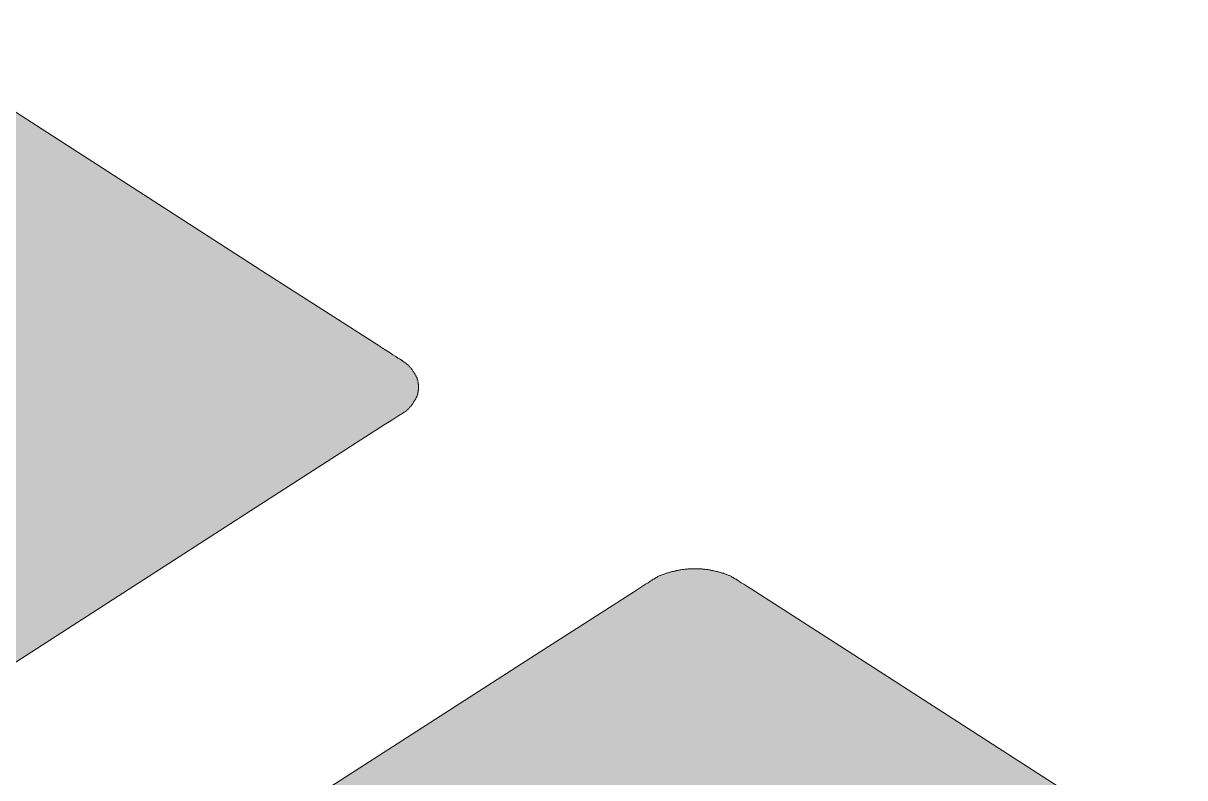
# Model space of a CAD drawing. Units: millimetres at full size, sheet at 1:100. Extents: x -138278 to 134990, y -16593 to 30671.
# Drawn here: x 61627 to 62190, y 23106 to 23472 of the extents above; entities that cross this region are included whole.
import ezdxf

# ---------------------------------------------------------------- set-up
doc = ezdxf.new("R2010")
doc.units = ezdxf.units.MM
doc.header["$LTSCALE"] = 100
doc.layers.add('F-0_枠', color=134, linetype='Continuous', lineweight=18)
doc.layers.add('F-9_可能範囲', color=9, linetype='Continuous')
doc.layers.add('F-A_ポイント', color=9, linetype='Continuous')

msp = doc.modelspace()

# ---------------------------------------------------------------- linework, layer by layer
at = {"layer": 'F-0_枠'}
for points in [[(61799.4, 23315.7), (61744.9, 23350.7), (61614.1, 23434.9)], [(61799.4, 23315.7), (61744.9, 23350.7), (61614.1, 23434.9)], [(61816.6, 23302.8), (61816.5, 23303), (61816.3, 23303.2), (61816.2, 23303.4), (61816, 23303.7), (61815.9, 23303.9), (61815.7, 23304.1), (61815.6, 23304.3), (61815.4, 23304.5), (61815.2, 23304.8), (61815, 23305), (61814.8, 23305.2), (61814.6, 23305.4), (61814.4, 23305.6), (61814.2, 23305.8), (61814, 23306), (61813.8, 23306.2), (61813.6, 23306.4), (61813.3, 23306.6), (61813.1, 23306.8), (61812.8, 23307), (61812.6, 23307.2), (61812.3, 23307.4), (61812.1, 23307.6), (61811.8, 23307.7), (61811.6, 23307.9), (61811.4, 23308), (61811.2, 23308.2), (61811, 23308.3), (61810.8, 23308.4), (61810.7, 23308.5), (61810.5, 23308.6), (61810.2, 23308.8), (61809.8, 23309.1), (61809, 23309.5), (61808, 23310.2), (61806.6, 23311.1), (61804.8, 23312.3), (61802.4, 23313.8), (61799.4, 23315.7)], [(61816.6, 23302.8), (61816.5, 23303), (61816.3, 23303.2), (61816.2, 23303.4), (61816, 23303.7), (61815.9, 23303.9), (61815.7, 23304.1), (61815.6, 23304.3), (61815.4, 23304.5), (61815.2, 23304.8), (61815, 23305), (61814.8, 23305.2), (61814.6, 23305.4), (61814.4, 23305.6), (61814.2, 23305.8), (61814, 23306), (61813.8, 23306.2), (61813.6, 23306.4), (61813.3, 23306.6), (61813.1, 23306.8), (61812.8, 23307), (61812.6, 23307.2), (61812.3, 23307.4), (61812.1, 23307.6), (61811.8, 23307.7), (61811.6, 23307.9), (61811.4, 23308), (61811.2, 23308.2), (61811, 23308.3), (61810.8, 23308.4), (61810.7, 23308.5), (61810.5, 23308.6), (61810.2, 23308.8), (61809.8, 23309.1), (61809, 23309.5), (61808, 23310.2), (61806.6, 23311.1), (61804.8, 23312.3), (61802.4, 23313.8), (61799.4, 23315.7)], [(61818.8, 23293.5), (61818.8, 23293.8), (61818.9, 23294), (61818.9, 23294.3), (61818.9, 23294.5), (61818.9, 23294.7), (61818.9, 23295), (61818.9, 23295.2), (61818.9, 23295.5), (61818.9, 23295.7), (61818.9, 23295.9), (61818.9, 23296.2), (61818.9, 23296.4), (61818.9, 23296.7), (61818.9, 23296.9), (61818.8, 23297.1), (61818.8, 23297.4), (61818.8, 23297.6), (61818.8, 23297.9), (61818.7, 23298.1), (61818.7, 23298.3), (61818.6, 23298.6), (61818.6, 23298.8), (61818.5, 23299.1), (61818.4, 23299.3), (61818.3, 23299.5), (61818.3, 23299.8), (61818.2, 23300), (61818.1, 23300.2), (61817.9, 23300.5), (61817.8, 23300.7), (61817.7, 23300.9), (61817.6, 23301.2), (61817.4, 23301.4), (61817.3, 23301.6), (61817.2, 23301.9), (61817, 23302.1), (61816.9, 23302.3), (61816.7, 23302.5), (61816.6, 23302.8)], [(61818.8, 23293.5), (61818.8, 23293.8), (61818.9, 23294), (61818.9, 23294.3), (61818.9, 23294.5), (61818.9, 23294.7), (61818.9, 23295), (61818.9, 23295.2), (61818.9, 23295.5), (61818.9, 23295.7), (61818.9, 23295.9), (61818.9, 23296.2), (61818.9, 23296.4), (61818.9, 23296.7), (61818.9, 23296.9), (61818.8, 23297.1), (61818.8, 23297.4), (61818.8, 23297.6), (61818.8, 23297.9), (61818.7, 23298.1), (61818.7, 23298.3), (61818.6, 23298.6), (61818.6, 23298.8), (61818.5, 23299.1), (61818.4, 23299.3), (61818.3, 23299.5), (61818.3, 23299.8), (61818.2, 23300), (61818.1, 23300.2), (61817.9, 23300.5), (61817.8, 23300.7), (61817.7, 23300.9), (61817.6, 23301.2), (61817.4, 23301.4), (61817.3, 23301.6), (61817.2, 23301.9), (61817, 23302.1), (61816.9, 23302.3), (61816.7, 23302.5), (61816.6, 23302.8)], [(61813.8, 23284.6), (61814, 23284.8), (61814.2, 23285.1), (61814.4, 23285.3), (61814.6, 23285.5), (61814.8, 23285.7), (61815, 23285.9), (61815.2, 23286.1), (61815.4, 23286.3), (61815.6, 23286.6), (61815.7, 23286.8), (61815.9, 23287), (61816, 23287.2), (61816.2, 23287.5), (61816.3, 23287.7), (61816.5, 23287.9), (61816.6, 23288.1), (61816.7, 23288.4), (61816.9, 23288.6), (61817, 23288.8), (61817.2, 23289), (61817.3, 23289.3), (61817.4, 23289.5), (61817.6, 23289.7), (61817.7, 23290), (61817.8, 23290.2), (61817.9, 23290.4), (61818.1, 23290.7), (61818.2, 23290.9), (61818.3, 23291.1), (61818.3, 23291.4), (61818.4, 23291.6), (61818.5, 23291.8), (61818.6, 23292.1), (61818.6, 23292.3), (61818.7, 23292.6), (61818.7, 23292.8), (61818.8, 23293), (61818.8, 23293.3), (61818.8, 23293.5)], [(61813.8, 23284.6), (61814, 23284.8), (61814.2, 23285.1), (61814.4, 23285.3), (61814.6, 23285.5), (61814.8, 23285.7), (61815, 23285.9), (61815.2, 23286.1), (61815.4, 23286.3), (61815.6, 23286.6), (61815.7, 23286.8), (61815.9, 23287), (61816, 23287.2), (61816.2, 23287.5), (61816.3, 23287.7), (61816.5, 23287.9), (61816.6, 23288.1), (61816.7, 23288.4), (61816.9, 23288.6), (61817, 23288.8), (61817.2, 23289), (61817.3, 23289.3), (61817.4, 23289.5), (61817.6, 23289.7), (61817.7, 23290), (61817.8, 23290.2), (61817.9, 23290.4), (61818.1, 23290.7), (61818.2, 23290.9), (61818.3, 23291.1), (61818.3, 23291.4), (61818.4, 23291.6), (61818.5, 23291.8), (61818.6, 23292.1), (61818.6, 23292.3), (61818.7, 23292.6), (61818.7, 23292.8), (61818.8, 23293), (61818.8, 23293.3), (61818.8, 23293.5)], [(61614.1, 23156), (61744.9, 23240.1), (61802.4, 23277.1), (61804.8, 23278.6), (61806.6, 23279.8), (61808, 23280.7), (61809, 23281.3), (61809.8, 23281.8), (61810.2, 23282.1), (61810.5, 23282.3), (61810.7, 23282.4), (61810.8, 23282.5), (61811, 23282.6), (61811.2, 23282.7), (61811.4, 23282.8), (61811.6, 23283), (61811.8, 23283.1), (61812.1, 23283.3), (61812.3, 23283.5), (61812.6, 23283.6), (61812.8, 23283.8), (61813.1, 23284), (61813.3, 23284.2), (61813.6, 23284.4), (61813.8, 23284.6)], [(61614.1, 23156), (61744.9, 23240.1), (61802.4, 23277.1), (61804.8, 23278.6), (61806.6, 23279.8), (61808, 23280.7), (61809, 23281.3), (61809.8, 23281.8), (61810.2, 23282.1), (61810.5, 23282.3), (61810.7, 23282.4), (61810.8, 23282.5), (61811, 23282.6), (61811.2, 23282.7), (61811.4, 23282.8), (61811.6, 23283), (61811.8, 23283.1), (61812.1, 23283.3), (61812.3, 23283.5), (61812.6, 23283.6), (61812.8, 23283.8), (61813.1, 23284), (61813.3, 23284.2), (61813.6, 23284.4), (61813.8, 23284.6)], [(61769.7, 23097.5), (61878, 23167.1), (61923.1, 23196.1), (61925.5, 23197.6), (61927.5, 23198.9), (61929, 23199.9), (61930.2, 23200.6), (61931, 23201.2), (61931.6, 23201.5), (61932, 23201.8), (61932.3, 23202), (61932.4, 23202.1), (61932.6, 23202.2), (61932.7, 23202.3), (61932.9, 23202.4), (61933.1, 23202.5), (61933.3, 23202.6), (61933.6, 23202.8), (61933.8, 23202.9), (61934.1, 23203.1), (61934.4, 23203.3), (61934.7, 23203.4), (61935, 23203.6), (61935.3, 23203.8), (61935.6, 23203.9), (61936, 23204.1), (61936.3, 23204.2), (61936.6, 23204.3), (61936.9, 23204.5), (61937.3, 23204.6), (61937.6, 23204.7), (61938, 23204.8), (61938.3, 23205), (61938.6, 23205.1), (61939, 23205.2), (61939.3, 23205.3), (61939.7, 23205.4), (61940, 23205.5), (61940.4, 23205.6)], [(61769.7, 23097.5), (61878, 23167.1), (61923.1, 23196.1), (61925.5, 23197.6), (61927.5, 23198.9), (61929, 23199.9), (61930.2, 23200.6), (61931, 23201.2), (61931.6, 23201.5), (61932, 23201.8), (61932.3, 23202), (61932.4, 23202.1), (61932.6, 23202.2), (61932.7, 23202.3), (61932.9, 23202.4), (61933.1, 23202.5), (61933.3, 23202.6), (61933.6, 23202.8), (61933.8, 23202.9), (61934.1, 23203.1), (61934.4, 23203.3), (61934.7, 23203.4), (61935, 23203.6), (61935.3, 23203.8), (61935.6, 23203.9), (61936, 23204.1), (61936.3, 23204.2), (61936.6, 23204.3), (61936.9, 23204.5), (61937.3, 23204.6), (61937.6, 23204.7), (61938, 23204.8), (61938.3, 23205), (61938.6, 23205.1), (61939, 23205.2), (61939.3, 23205.3), (61939.7, 23205.4), (61940, 23205.5), (61940.4, 23205.6)], [(61940.4, 23205.6), (61940.7, 23205.7), (61941.1, 23205.8), (61941.4, 23205.9), (61941.8, 23206), (61942.2, 23206), (61942.5, 23206.1), (61942.9, 23206.2), (61943.2, 23206.3), (61943.6, 23206.4), (61943.9, 23206.5), (61944.3, 23206.6), (61944.6, 23206.6), (61945, 23206.7), (61945.4, 23206.8), (61945.7, 23206.9), (61946.1, 23206.9), (61946.5, 23207), (61946.8, 23207), (61947.2, 23207.1), (61947.6, 23207.1), (61948, 23207.2), (61948.3, 23207.2), (61948.7, 23207.2), (61949.1, 23207.2), (61949.5, 23207.3), (61949.8, 23207.3), (61950.2, 23207.3), (61950.6, 23207.3), (61951, 23207.3), (61951.4, 23207.3), (61951.7, 23207.3), (61952.1, 23207.3), (61952.5, 23207.3), (61952.9, 23207.3), (61953.2, 23207.3), (61953.6, 23207.3), (61954, 23207.3), (61954.4, 23207.3), (61954.7, 23207.3)], [(61940.4, 23205.6), (61940.7, 23205.7), (61941.1, 23205.8), (61941.4, 23205.9), (61941.8, 23206), (61942.2, 23206), (61942.5, 23206.1), (61942.9, 23206.2), (61943.2, 23206.3), (61943.6, 23206.4), (61943.9, 23206.5), (61944.3, 23206.6), (61944.6, 23206.6), (61945, 23206.7), (61945.4, 23206.8), (61945.7, 23206.9), (61946.1, 23206.9), (61946.5, 23207), (61946.8, 23207), (61947.2, 23207.1), (61947.6, 23207.1), (61948, 23207.2), (61948.3, 23207.2), (61948.7, 23207.2), (61949.1, 23207.2), (61949.5, 23207.3), (61949.8, 23207.3), (61950.2, 23207.3), (61950.6, 23207.3), (61951, 23207.3), (61951.4, 23207.3), (61951.7, 23207.3), (61952.1, 23207.3), (61952.5, 23207.3), (61952.9, 23207.3), (61953.2, 23207.3), (61953.6, 23207.3), (61954, 23207.3), (61954.4, 23207.3), (61954.7, 23207.3)], [(61954.7, 23207.3), (61955.1, 23207.3), (61955.5, 23207.3), (61955.9, 23207.3), (61956.2, 23207.3), (61956.6, 23207.2), (61957, 23207.2), (61957.4, 23207.2), (61957.7, 23207.2), (61958.1, 23207.1), (61958.5, 23207.1), (61958.8, 23207), (61959.2, 23207), (61959.6, 23206.9), (61960, 23206.9), (61960.3, 23206.8), (61960.7, 23206.7), (61961, 23206.6), (61961.4, 23206.6), (61961.8, 23206.5), (61962.1, 23206.4), (61962.5, 23206.3), (61962.8, 23206.2), (61963.2, 23206.1), (61963.5, 23206), (61963.9, 23206), (61964.2, 23205.9), (61964.6, 23205.8), (61964.9, 23205.7), (61965.3, 23205.6), (61965.6, 23205.5), (61966, 23205.4), (61966.3, 23205.3), (61966.7, 23205.2), (61967, 23205.1), (61967.4, 23205), (61967.7, 23204.8), (61968, 23204.7), (61968.4, 23204.6), (61968.7, 23204.5)], [(61954.7, 23207.3), (61955.1, 23207.3), (61955.5, 23207.3), (61955.9, 23207.3), (61956.2, 23207.3), (61956.6, 23207.2), (61957, 23207.2), (61957.4, 23207.2), (61957.7, 23207.2), (61958.1, 23207.1), (61958.5, 23207.1), (61958.8, 23207), (61959.2, 23207), (61959.6, 23206.9), (61960, 23206.9), (61960.3, 23206.8), (61960.7, 23206.7), (61961, 23206.6), (61961.4, 23206.6), (61961.8, 23206.5), (61962.1, 23206.4), (61962.5, 23206.3), (61962.8, 23206.2), (61963.2, 23206.1), (61963.5, 23206), (61963.9, 23206), (61964.2, 23205.9), (61964.6, 23205.8), (61964.9, 23205.7), (61965.3, 23205.6), (61965.6, 23205.5), (61966, 23205.4), (61966.3, 23205.3), (61966.7, 23205.2), (61967, 23205.1), (61967.4, 23205), (61967.7, 23204.8), (61968, 23204.7), (61968.4, 23204.6), (61968.7, 23204.5)], [(61968.7, 23204.5), (61969, 23204.3), (61969.3, 23204.2), (61969.7, 23204.1), (61970, 23203.9), (61970.3, 23203.8), (61970.6, 23203.6), (61970.9, 23203.4), (61971.2, 23203.3), (61971.5, 23203.1), (61971.8, 23202.9), (61972, 23202.8), (61972.3, 23202.6), (61972.5, 23202.5), (61972.7, 23202.4), (61972.9, 23202.3), (61973, 23202.2), (61973.2, 23202.1), (61973.3, 23202), (61973.6, 23201.8), (61974, 23201.5), (61974.6, 23201.2), (61975.4, 23200.6), (61976.6, 23199.9), (61978.1, 23198.9), (61980.1, 23197.6), (62027.6, 23167.1), (62135.8, 23097.5)], [(61968.7, 23204.5), (61969, 23204.3), (61969.3, 23204.2), (61969.7, 23204.1), (61970, 23203.9), (61970.3, 23203.8), (61970.6, 23203.6), (61970.9, 23203.4), (61971.2, 23203.3), (61971.5, 23203.1), (61971.8, 23202.9), (61972, 23202.8), (61972.3, 23202.6), (61972.5, 23202.5), (61972.7, 23202.4), (61972.9, 23202.3), (61973, 23202.2), (61973.2, 23202.1), (61973.3, 23202), (61973.6, 23201.8), (61974, 23201.5), (61974.6, 23201.2), (61975.4, 23200.6), (61976.6, 23199.9), (61978.1, 23198.9), (61980.1, 23197.6), (62027.6, 23167.1), (62135.8, 23097.5)]]:
    msp.add_lwpolyline(points, dxfattribs=at)
at = {"layer": 'F-9_可能範囲'}
for points in [[(62190.3, 23062.6), (61932.2, 23201.8), (61932.4, 23202)], [(62190.3, 23062.6), (61932.4, 23202), (61932.7, 23202.2)], [(62190.3, 23062.6), (61932.7, 23202.2), (61933.1, 23202.4)], [(62190.3, 23062.6), (61933.1, 23202.4), (61933.3, 23202.5)], [(62190.3, 23062.6), (61933.3, 23202.5), (61933.5, 23202.6)], [(62190.3, 23062.6), (61933.5, 23202.6), (61933.7, 23202.8)], [(62190.3, 23062.6), (61933.7, 23202.8), (61934, 23203)], [(62190.3, 23062.6), (61934, 23203), (61934.3, 23203.1)], [(62190.3, 23062.6), (61934.3, 23203.1), (61934.6, 23203.3)], [(62190.3, 23062.6), (61934.6, 23203.3), (61934.9, 23203.4)], [(62190.3, 23062.6), (61934.9, 23203.4), (61935.2, 23203.6)], [(62190.3, 23062.6), (61935.2, 23203.6), (61935.5, 23203.8)], [(62190.3, 23062.6), (61935.5, 23203.8), (61936.1, 23204.1)], [(62190.3, 23062.6), (61936.1, 23204.1), (61936.7, 23204.3)], [(62190.3, 23062.6), (61936.7, 23204.3), (61937.1, 23204.5)], [(62190.3, 23062.6), (61937.1, 23204.5), (61937.4, 23204.6)], [(62190.3, 23062.6), (61937.4, 23204.6), (61937.7, 23204.7)], [(62190.3, 23062.6), (61937.7, 23204.7), (61938.1, 23204.9)], [(62190.3, 23062.6), (61938.1, 23204.9), (61938.4, 23205)], [(62190.3, 23062.6), (61938.4, 23205), (61938.8, 23205.1)], [(62190.3, 23062.6), (61938.8, 23205.1), (61939.1, 23205.2)], [(62190.3, 23062.6), (61939.1, 23205.2), (61939.8, 23205.4)], [(62190.3, 23062.6), (61939.8, 23205.4), (61940.1, 23205.5)], [(62190.3, 23062.6), (61940.1, 23205.5), (61940.5, 23205.6)], [(62190.3, 23062.6), (61940.5, 23205.6), (61940.8, 23205.7)], [(62190.3, 23062.6), (61940.8, 23205.7), (61941.2, 23205.8)], [(62190.3, 23062.6), (61941.2, 23205.8), (61941.5, 23205.9)], [(62190.3, 23062.6), (61941.5, 23205.9), (61941.9, 23206)], [(62190.3, 23062.6), (61941.9, 23206), (61942.6, 23206.1)], [(62190.3, 23062.6), (61942.6, 23206.1), (61943.3, 23206.3)], [(62190.3, 23062.6), (61943.3, 23206.3), (61943.7, 23206.4)], [(62190.3, 23062.6), (61943.7, 23206.4), (61944.4, 23206.6)], [(62190.3, 23062.6), (61944.4, 23206.6), (61945.1, 23206.7)], [(62190.3, 23062.6), (61945.1, 23206.7), (61945.8, 23206.9)], [(62190.3, 23062.6), (61945.8, 23206.9), (61946.5, 23207)], [(62190.3, 23062.6), (61946.5, 23207), (61947.3, 23207.1)], [(62190.3, 23062.6), (61947.3, 23207.1), (61947.7, 23207.1)], [(62190.3, 23062.6), (61947.7, 23207.1), (61948.4, 23207.2)], [(62190.3, 23062.6), (61948.4, 23207.2), (61948.8, 23207.2)], [(62190.3, 23062.6), (61948.8, 23207.2), (61949.5, 23207.3)], [(62190.3, 23062.6), (61949.5, 23207.3), (61950.3, 23207.3)], [(62190.3, 23062.6), (61950.3, 23207.3), (61950.7, 23207.3)], [(62190.3, 23062.6), (61950.7, 23207.3), (61951.4, 23207.3)], [(62190.3, 23062.6), (61951.4, 23207.3), (61952.2, 23207.3)], [(62190.3, 23062.6), (61952.2, 23207.3), (61952.9, 23207.3)], [(62190.3, 23062.6), (61952.9, 23207.3), (61953.3, 23207.3)], [(62190.3, 23062.6), (61953.3, 23207.3), (61954, 23207.3)], [(62190.3, 23062.6), (61954, 23207.3), (61954.8, 23207.3)], [(62190.3, 23062.6), (61954.8, 23207.3), (61955.2, 23207.3)], [(62190.3, 23062.6), (61955.2, 23207.3), (61955.9, 23207.3)], [(62190.3, 23062.6), (61955.9, 23207.3), (61956.7, 23207.2)], [(62190.3, 23062.6), (61956.7, 23207.2), (61957.4, 23207.2)], [(62190.3, 23062.6), (61957.4, 23207.2), (61958.2, 23207.1)], [(62190.3, 23062.6), (61958.2, 23207.1), (61959.3, 23207)], [(62190.3, 23062.6), (61959.3, 23207), (61960, 23206.9)], [(62190.3, 23062.6), (61960, 23206.9), (61960.8, 23206.7)], [(62190.3, 23062.6), (61960.8, 23206.7), (61961.5, 23206.6)], [(62190.3, 23062.6), (61961.5, 23206.6), (61962.2, 23206.4)], [(62190.3, 23062.6), (61962.2, 23206.4), (61962.9, 23206.2)], [(62190.3, 23062.6), (61962.9, 23206.2), (61963.6, 23206)], [(62190.3, 23062.6), (61963.6, 23206), (61964.3, 23205.9)], [(62190.3, 23062.6), (61964.3, 23205.9), (61965.4, 23205.6)], [(62190.3, 23062.6), (61965.4, 23205.6), (61965.7, 23205.5)], [(62190.3, 23062.6), (61965.7, 23205.5), (61966.8, 23205.2)], [(62190.3, 23062.6), (61966.8, 23205.2), (61967.1, 23205.1)], [(62190.3, 23062.6), (61967.1, 23205.1), (61967.8, 23204.9)], [(62190.3, 23062.6), (61967.8, 23204.9), (61968.8, 23204.5)], [(62190.3, 23062.6), (61968.8, 23204.5), (61969.5, 23204.2)], [(62190.3, 23062.6), (61969.5, 23204.2), (61970.1, 23203.9)], [(62190.3, 23062.6), (61970.1, 23203.9), (61971.1, 23203.4)], [(62190.3, 23062.6), (61971.1, 23203.4), (61971.6, 23203.1)], [(62190.3, 23062.6), (61971.6, 23203.1), (61972.7, 23202.5)], [(62190.3, 23062.6), (61972.7, 23202.5), (61973.3, 23202.1)], [(62190.3, 23062.6), (61973.3, 23202.1), (61973.8, 23201.8)], [(62190.3, 23062.6), (61720.4, 23065.6), (61925.7, 23197.6)], [(62190.3, 23062.6), (61925.7, 23197.6), (61927.6, 23198.9)], [(62190.3, 23062.6), (61927.6, 23198.9), (61929.2, 23199.9)], [(62190.3, 23062.6), (61929.2, 23199.9), (61930.3, 23200.6)], [(62190.3, 23062.6), (61930.3, 23200.6), (61931.8, 23201.6)], [(62190.3, 23062.6), (61931.8, 23201.6), (61932.2, 23201.8)], [(62190.3, 23062.6), (61973.8, 23201.8), (61974.8, 23201.2)], [(62190.3, 23062.6), (61974.8, 23201.2), (61975.6, 23200.6)], [(62190.3, 23062.6), (61975.6, 23200.6), (61976.8, 23199.9)], [(62190.3, 23062.6), (61976.8, 23199.9), (61978.3, 23198.9)], [(62190.3, 23062.6), (61978.3, 23198.9), (61980.3, 23197.6)], [(62190.3, 23062.6), (61980.3, 23197.6), (61982.7, 23196.1)], [(62190.3, 23062.6), (61982.7, 23196.1), (62136, 23097.5)]]:
    msp.add_solid(points, dxfattribs=at)
at = {"layer": 'F-A_ポイント'}
for points in [[(61245, 23308.3), (61744.9, 23350.7), (61556.6, 23471.8)], [(61245, 23308.3), (61799.4, 23315.7), (61744.9, 23350.7)], [(61245, 23308.3), (61802.4, 23313.8), (61799.4, 23315.7)], [(61245, 23308.3), (61804.8, 23312.3), (61802.4, 23313.8)], [(61245, 23308.3), (61806.6, 23311.1), (61804.8, 23312.3)], [(61245, 23308.3), (61808, 23310.2), (61806.6, 23311.1)], [(61245, 23308.3), (61809, 23309.5), (61808, 23310.2)], [(61245, 23308.3), (61809.7, 23309.1), (61809, 23309.5)], [(61245, 23308.3), (61810.5, 23308.6), (61809.7, 23309.1)], [(61245, 23308.3), (61810.8, 23308.4), (61810.5, 23308.6)], [(61245, 23308.3), (61811.1, 23308.2), (61810.8, 23308.4)], [(61245, 23308.3), (61614, 23156), (61744.9, 23240.1)], [(61245, 23308.3), (61744.9, 23240.1), (61802.4, 23277.1)], [(61245, 23308.3), (61802.4, 23277.1), (61804.8, 23278.6)], [(61245, 23308.3), (61804.8, 23278.6), (61806.6, 23279.8)], [(61245, 23308.3), (61806.6, 23279.8), (61808, 23280.7)], [(61245, 23308.3), (61808, 23280.7), (61809, 23281.3)], [(61245, 23308.3), (61809, 23281.3), (61809.7, 23281.8)], [(61245, 23308.3), (61809.7, 23281.8), (61810.2, 23282.1)], [(61245, 23308.3), (61810.2, 23282.1), (61811.1, 23282.7)], [(61245, 23308.3), (61811.1, 23282.7), (61811.6, 23283)], [(61245, 23308.3), (61811.6, 23283), (61811.8, 23283.1)], [(61245, 23308.3), (61811.8, 23283.1), (61812.3, 23283.5)], [(61245, 23308.3), (61812.3, 23283.5), (61812.8, 23283.8)], [(61245, 23308.3), (61812.8, 23283.8), (61813.3, 23284.2)], [(61245, 23308.3), (61813.3, 23284.2), (61813.8, 23284.6)], [(61245, 23308.3), (61813.8, 23284.6), (61814, 23284.8)], [(61245, 23308.3), (61814, 23284.8), (61814.4, 23285.3)], [(61245, 23308.3), (61814.4, 23285.3), (61814.6, 23285.5)], [(61245, 23308.3), (61814.6, 23285.5), (61815, 23285.9)], [(61245, 23308.3), (61815, 23285.9), (61815.2, 23286.1)], [(61245, 23308.3), (61815.2, 23286.1), (61815.4, 23286.3)], [(61245, 23308.3), (61815.4, 23286.3), (61815.5, 23286.6)], [(61245, 23308.3), (61815.5, 23286.6), (61815.7, 23286.8)], [(61245, 23308.3), (61815.7, 23286.8), (61815.9, 23287)], [(61245, 23308.3), (61815.9, 23287), (61816, 23287.2)], [(61245, 23308.3), (61816, 23287.2), (61816.3, 23287.7)], [(61245, 23308.3), (61816.3, 23287.7), (61816.4, 23287.9)], [(61245, 23308.3), (61816.4, 23287.9), (61816.6, 23288.1)], [(61245, 23308.3), (61816.6, 23288.1), (61816.7, 23288.4)], [(61245, 23308.3), (61816.7, 23288.4), (61816.9, 23288.6)], [(61245, 23308.3), (61816.9, 23288.6), (61817.2, 23289)], [(61245, 23308.3), (61817.2, 23289), (61817.3, 23289.3)], [(61245, 23308.3), (61817.3, 23289.3), (61817.4, 23289.5)], [(61245, 23308.3), (61817.4, 23289.5), (61817.6, 23289.7)], [(61245, 23308.3), (61817.6, 23289.7), (61817.7, 23290)], [(61245, 23308.3), (61817.7, 23290), (61817.8, 23290.2)], [(61245, 23308.3), (61817.8, 23290.2), (61817.9, 23290.4)], [(61245, 23308.3), (61817.9, 23290.4), (61818, 23290.7)], [(61245, 23308.3), (61818, 23290.7), (61818.2, 23291.1)], [(61245, 23308.3), (61818.2, 23291.1), (61818.3, 23291.4)], [(61245, 23308.3), (61818.3, 23291.4), (61818.5, 23291.8)], [(61245, 23308.3), (61818.5, 23291.8), (61818.5, 23292.1)], [(61245, 23308.3), (61818.5, 23292.1), (61818.6, 23292.3)], [(61245, 23308.3), (61818.6, 23292.3), (61818.7, 23292.8)], [(61245, 23308.3), (61818.7, 23292.8), (61818.7, 23293)], [(61245, 23308.3), (61818.7, 23293), (61818.8, 23293.5)], [(61245, 23308.3), (61818.8, 23293.5), (61818.8, 23293.8)], [(61245, 23308.3), (61818.8, 23293.8), (61818.8, 23294)], [(61245, 23308.3), (61818.8, 23294), (61818.9, 23294.3)], [(61245, 23308.3), (61818.9, 23294.3), (61818.9, 23294.7)], [(61245, 23308.3), (61818.9, 23294.7), (61818.9, 23295)], [(61245, 23308.3), (61818.9, 23295), (61818.9, 23295.2)], [(61245, 23308.3), (61818.9, 23295.2), (61818.9, 23295.7)], [(61245, 23308.3), (61818.9, 23295.7), (61818.9, 23295.9)], [(61245, 23308.3), (61818.9, 23295.9), (61818.9, 23296.2)], [(61245, 23308.3), (61818.9, 23296.2), (61818.9, 23296.7)], [(61245, 23308.3), (61818.9, 23296.7), (61818.8, 23296.9)], [(61245, 23308.3), (61818.8, 23296.9), (61818.8, 23297.4)], [(61245, 23308.3), (61818.8, 23297.4), (61818.8, 23297.6)], [(61245, 23308.3), (61818.8, 23297.6), (61818.7, 23298.1)], [(61245, 23308.3), (61818.7, 23298.1), (61818.6, 23298.6)], [(61245, 23308.3), (61818.6, 23298.6), (61818.5, 23298.8)], [(61245, 23308.3), (61818.5, 23298.8), (61818.5, 23299.1)], [(61245, 23308.3), (61818.5, 23299.1), (61818.3, 23299.5)], [(61245, 23308.3), (61818.3, 23299.5), (61818.1, 23300)], [(61245, 23308.3), (61818.1, 23300), (61817.9, 23300.5)], [(61245, 23308.3), (61817.9, 23300.5), (61817.8, 23300.7)], [(61245, 23308.3), (61817.8, 23300.7), (61817.6, 23301.2)], [(61245, 23308.3), (61817.6, 23301.2), (61817.4, 23301.4)], [(61245, 23308.3), (61817.4, 23301.4), (61817, 23302.1)], [(61245, 23308.3), (61817, 23302.1), (61816.7, 23302.5)], [(61245, 23308.3), (61816.7, 23302.5), (61816.4, 23303)], [(61245, 23308.3), (61816.4, 23303), (61816.3, 23303.2)], [(61245, 23308.3), (61816.3, 23303.2), (61816.2, 23303.4)], [(61245, 23308.3), (61816.2, 23303.4), (61815.9, 23303.9)], [(61245, 23308.3), (61815.9, 23303.9), (61815.5, 23304.3)], [(61245, 23308.3), (61815.5, 23304.3), (61815.4, 23304.5)], [(61245, 23308.3), (61815.4, 23304.5), (61814.8, 23305.2)], [(61245, 23308.3), (61814.8, 23305.2), (61814.2, 23305.8)], [(61245, 23308.3), (61814.2, 23305.8), (61814, 23306)], [(61245, 23308.3), (61814, 23306), (61813.5, 23306.4)], [(61245, 23308.3), (61813.5, 23306.4), (61813.3, 23306.6)], [(61245, 23308.3), (61813.3, 23306.6), (61813.1, 23306.8)], [(61245, 23308.3), (61813.1, 23306.8), (61812.8, 23307)], [(61245, 23308.3), (61812.8, 23307), (61812.6, 23307.2)], [(61245, 23308.3), (61812.6, 23307.2), (61812.3, 23307.4)], [(61245, 23308.3), (61812.3, 23307.4), (61811.8, 23307.7)], [(61245, 23308.3), (61811.8, 23307.7), (61811.6, 23307.9)], [(61245, 23308.3), (61811.6, 23307.9), (61811.1, 23308.2)]]:
    msp.add_solid(points, dxfattribs=at)

doc.saveas('drawing.dxf')
